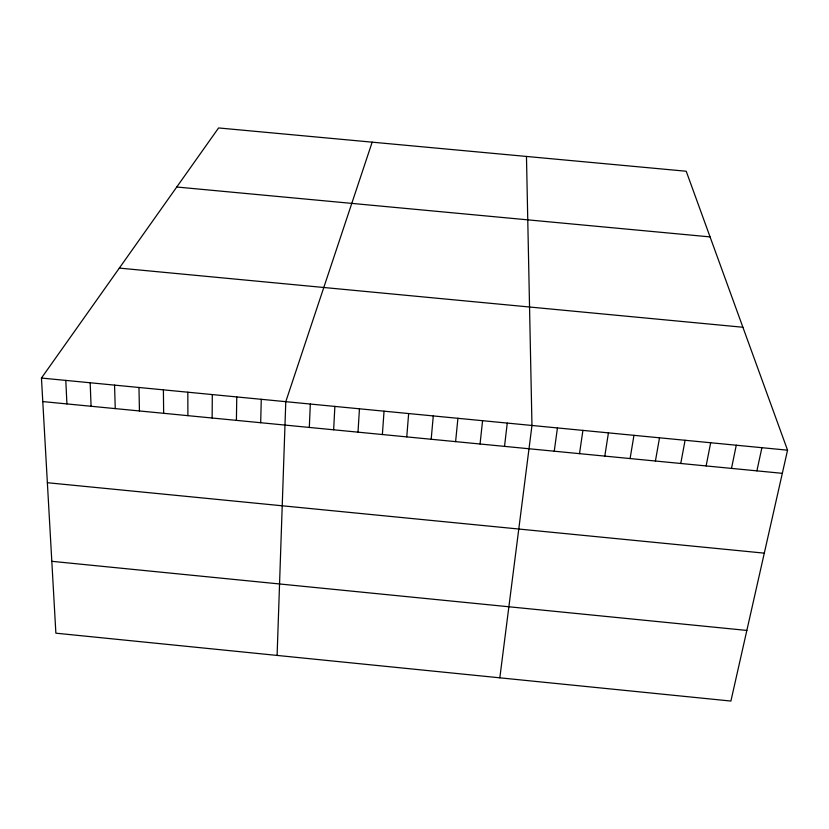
<?xml version="1.0" encoding="UTF-8"?>
<svg xmlns="http://www.w3.org/2000/svg" width="829" height="829" viewBox="0 0 829 829"><rect width="100%" height="100%" fill="white"/><g stroke="black" fill="none" stroke-linecap="round" stroke-linejoin="round"><path stroke-width="1.24" d="M212.141 418.013L212.297 394.573M236.4 420.365L236.773 396.936M260.689 422.717L261.27 399.309M277.104 655.418L285.787 401.671L372.169 142.163M309.31 427.443L310.326 404.044M333.641 429.795L334.875 406.417M358.004 432.168L359.454 408.79M382.376 434.531L384.045 411.174M406.77 436.893L408.645 413.547M431.184 439.266L433.277 415.93M455.608 441.629L457.919 418.313M480.053 444.002L482.582 420.697M504.519 446.375L507.265 423.08M499.825 677.811L531.969 425.474L526.467 156.453M554.249 451.204L557.44 427.93M579.512 453.65L582.922 430.396M604.797 456.105L608.434 432.862M630.092 458.561L633.967 435.329M655.418 461.017L659.511 437.795M680.764 463.473L685.075 440.272M706.121 465.939L710.671 442.738M731.499 468.395L736.276 445.214M756.898 470.862L761.903 447.691M787.55 450.178L730.898 701.054L55.875 633.18L41.45 378.055L218.587 127.946L686.215 171.24L787.55 450.178L41.45 378.055M176.753 187.012L710.07 236.897M119.324 268.099L742.888 327.248M42.776 401.578L782.317 473.328M47.367 482.716L764.297 553.15M51.812 561.316L746.846 630.434M65.802 380.407L66.921 403.92M90.174 382.77L91.076 406.272M114.557 385.122L115.252 408.614M138.971 387.485L139.448 410.956M163.396 389.848L163.655 413.308M187.831 392.21L187.893 415.661"/></g></svg>
